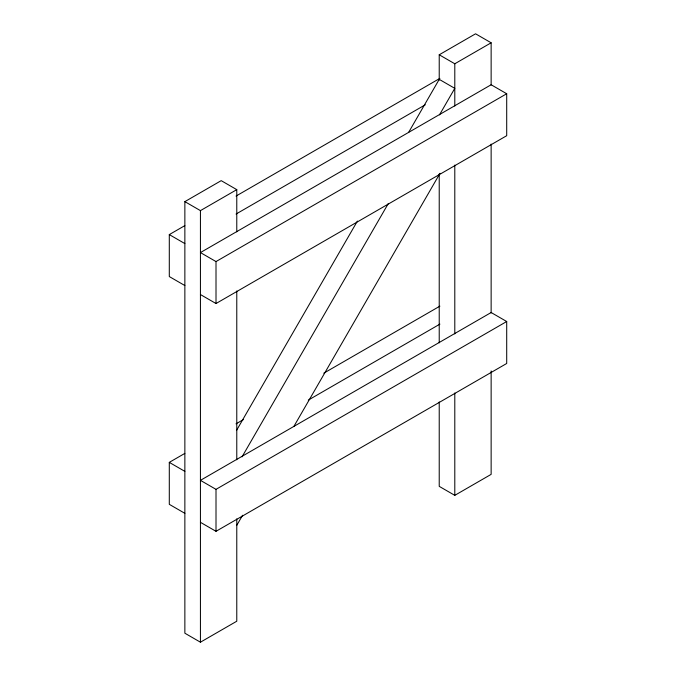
<?xml version="1.0" encoding="UTF-8"?>
<svg xmlns="http://www.w3.org/2000/svg" width="676" height="676" viewBox="0 0 676 676"><rect width="100%" height="100%" fill="white"/><g stroke="black" fill="none" stroke-linecap="round" stroke-linejoin="round"><path stroke-width="1.01" d="M236.507 430.468L357.401 221.086M408.608 132.395L439.223 79.354L454.796 88.353L439.493 114.869M242.05 456.832L388.286 203.56M236.777 525.311L242.583 515.256M293.79 426.564L440.017 173.293M236.777 518.864L236.777 621.219L200.434 642.2L184.861 633.209L184.861 201.634L221.204 180.653L236.777 189.643L236.777 231.851M439.223 80.106L439.223 54.781L475.566 33.8L491.139 42.791L491.139 84.999M184.861 201.634L200.434 210.625L236.777 189.643M439.223 54.781L454.796 63.772L491.139 42.791M184.861 285.551L169.296 276.56L169.296 234.597L184.835 225.632M236.025 196.074L439.882 78.382M236.059 214.038L425.288 104.788M506.704 93.744L491.139 84.753L200.434 252.579L216.007 261.57L506.704 93.744L506.704 135.699L216.007 303.532L200.434 294.542M184.861 513.329L169.296 504.338L169.296 462.376L184.835 453.402M236.025 423.852L243.335 419.627M323.779 373.186L439.882 306.152M308.273 400.116L439.907 324.117M506.704 321.514L491.139 312.523L200.434 480.357L216.007 489.348L506.704 321.514L506.704 363.477L216.007 531.311L200.434 522.32M439.223 401.941L439.223 486.357L454.796 495.347L491.139 474.366L491.139 370.955M169.296 234.597L184.861 243.588M169.296 462.376L184.861 471.366M491.139 144.089L491.139 312.92M454.796 63.772L454.796 106.047M454.796 165.071L454.796 333.902M454.796 392.993L454.796 495.347M439.223 174.019L439.223 342.85M236.777 290.942L236.777 459.773M216.007 261.57L216.007 303.532M216.007 489.348L216.007 531.311M200.434 210.625L200.434 642.2"/></g></svg>
